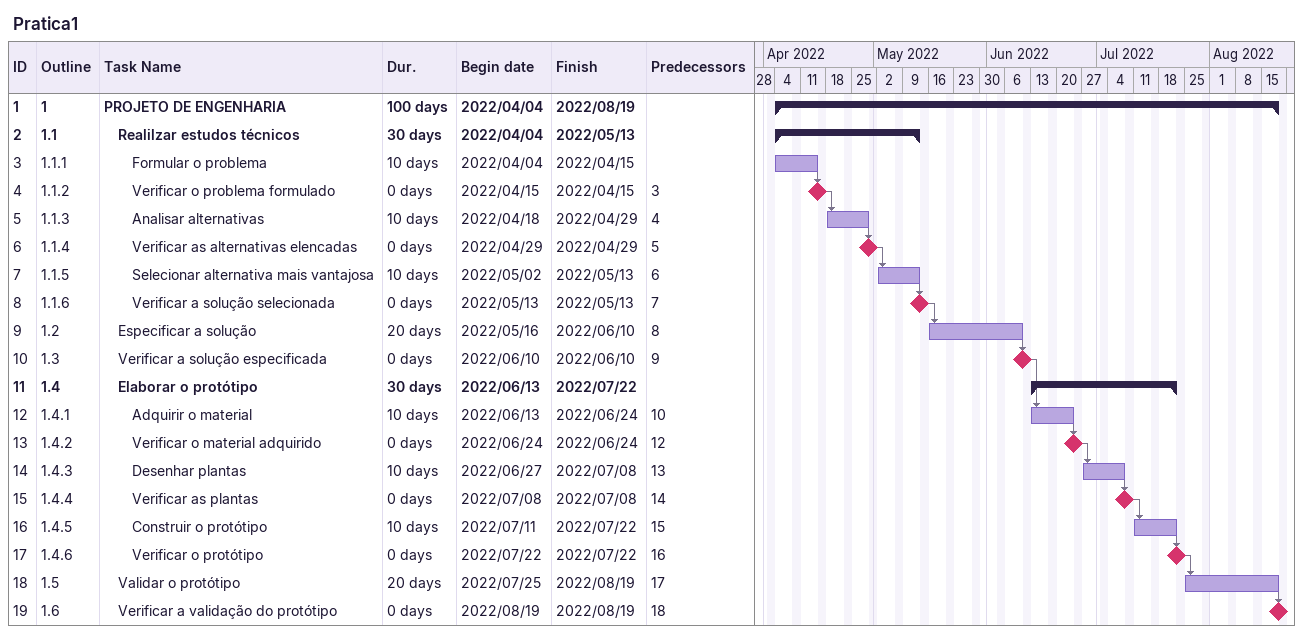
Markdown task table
Pratica1

| ID | WBS | Task | Duration | Start | Finish | Predecessors |
|---|---|---|---|---|---|---|
| 1 | 1 | **PROJETO DE ENGENHARIA** | 100d | 2022-04-04 | 2022-08-19 |  |
| 2 | 1.1 | **Realilzar estudos técnicos** | 30d | 2022-04-04 | 2022-05-13 |  |
| 3 | 1.1.1 | Formular o problema | 10d | 2022-04-04 | 2022-04-15 |  |
| 4 | 1.1.2 | Verificar o problema formulado | 0d | 2022-04-15 | 2022-04-15 | 3 |
| 5 | 1.1.3 | Analisar alternativas | 10d | 2022-04-18 | 2022-04-29 | 4 |
| 6 | 1.1.4 | Verificar as alternativas elencadas | 0d | 2022-04-29 | 2022-04-29 | 5 |
| 7 | 1.1.5 | Selecionar alternativa mais vantajosa | 10d | 2022-05-02 | 2022-05-13 | 6 |
| 8 | 1.1.6 | Verificar a solução selecionada | 0d | 2022-05-13 | 2022-05-13 | 7 |
| 9 | 1.2 | Especificar a solução | 20d | 2022-05-16 | 2022-06-10 | 8 |
| 10 | 1.3 | Verificar a solução especificada | 0d | 2022-06-10 | 2022-06-10 | 9 |
| 11 | 1.4 | **Elaborar o protótipo** | 30d | 2022-06-13 | 2022-07-22 |  |
| 12 | 1.4.1 | Adquirir o material | 10d | 2022-06-13 | 2022-06-24 | 10 |
| 13 | 1.4.2 | Verificar o material adquirido | 0d | 2022-06-24 | 2022-06-24 | 12 |
| 14 | 1.4.3 | Desenhar plantas | 10d | 2022-06-27 | 2022-07-08 | 13 |
| 15 | 1.4.4 | Verificar as plantas | 0d | 2022-07-08 | 2022-07-08 | 14 |
| 16 | 1.4.5 | Construir o protótipo | 10d | 2022-07-11 | 2022-07-22 | 15 |
| 17 | 1.4.6 | Verificar o protótipo | 0d | 2022-07-22 | 2022-07-22 | 16 |
| 18 | 1.5 | Validar o protótipo | 20d | 2022-07-25 | 2022-08-19 | 17 |
| 19 | 1.6 | Verificar a validação do protótipo | 0d | 2022-08-19 | 2022-08-19 | 18 |
